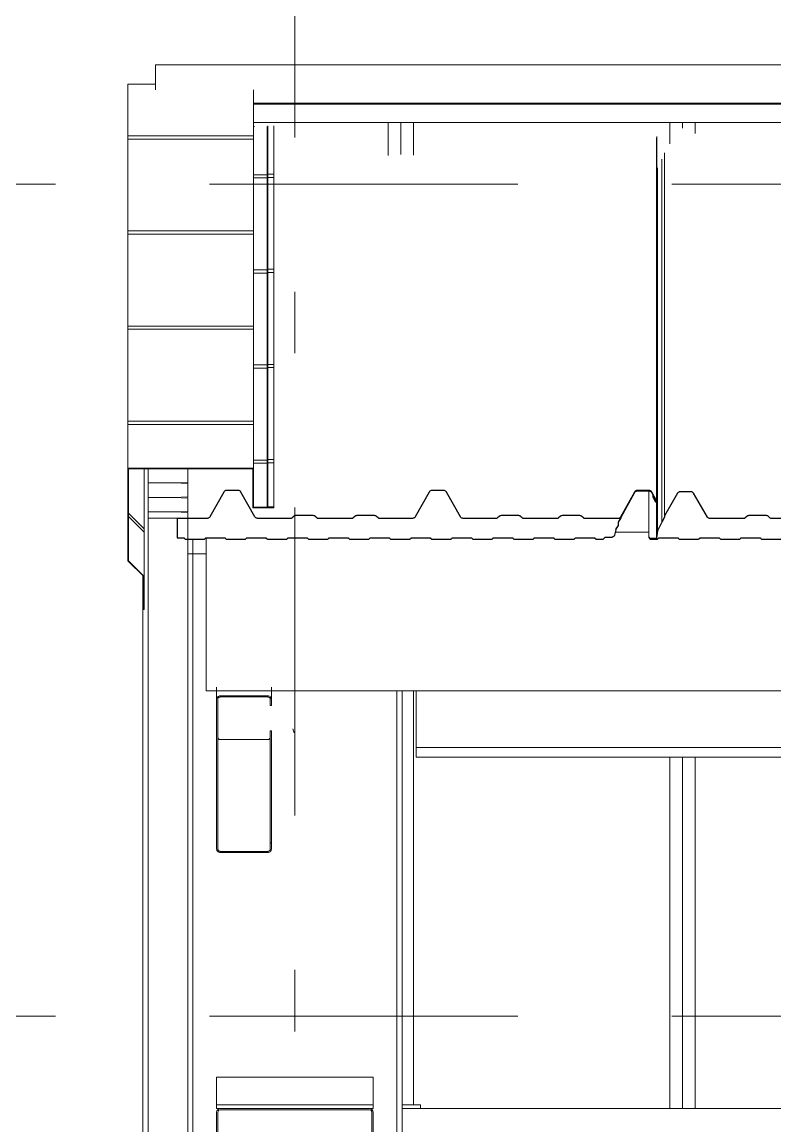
# Model space of a CAD drawing. Header units: metres. Extents: x -5.1 to 74.4, y -0.9 to 14.
# Drawn here: x 19.126 to 20.347, y 9.122 to 10.913 of the extents above; entities that cross this region are included whole.
import ezdxf

# ---------------------------------------------------------------- set-up
doc = ezdxf.new("R2010")
doc.units = ezdxf.units.M
doc.linetypes.add('Center', pattern=[2, 0.5, -0.25, 1, -0.25])
doc.linetypes.add('Dash dot', pattern=[1.05, 0.5, -0.25, 0.05, -0.25])
for name, color, linetype, lineweight in [('1', 7, 'Continuous', 18), ('2', 7, 'Continuous', 9), ('A LARGUEROS', 7, 'Continuous', 9), ('A LARGUEROS CORTES', 7, 'Continuous', 9), ('A-EJES', 7, 'Continuous', 18), ('A-NIVELES LINEA_', 7, 'Continuous', 18), ('GMI-COLUMNAS', 7, 'Continuous', 18)]:
    doc.layers.add(name, color=color, linetype=linetype, lineweight=lineweight)

# ---------------------------------------------------------------- blocks, each defined once
blk = doc.blocks.new('MontenC-Calibre14-GMI 1 - MONTEN _C_ 10_ CAL14 CON CLIPS A COLUMNA-1584957-CORTE TRANSVERSAL 2-2_')
at = {"layer": '2', "color": 8, "lineweight": 5, "true_color": 0x808080}
for p, q in [((-0.127, 9.1602), (-0.127, 9.201)), ((0.127, 9.201), (-0.127, 9.201)), ((0.127, 9.201), (0.127, 9.1602)), ((-0.127, 9.1564), (-0.127, 9.1602)), ((-0.127, 9.15), (-0.127, 9.1564)), ((0.127, 9.1564), (-0.127, 9.1564)), ((0.127, 9.1602), (0.127, 9.1564)), ((0.127, 9.1564), (0.127, 9.15)), ((-0.1211, 9.15), (-0.127, 9.15)), ((0.127, 9.15), (0.1211, 9.15))]:
    blk.add_line(p, q, dxfattribs=at)
at = {"layer": 'A LARGUEROS CORTES', "color": 8, "lineweight": 5, "true_color": 0x808080}
for p, q in [((-0.127, 9.1441), (-0.127, 9.067)), ((-0.1251, 9.067), (-0.1251, 9.1441)), ((0.1211, 9.15), (-0.1211, 9.15)), ((-0.1211, 9.1481), (0.1211, 9.1481)), ((0.1251, 9.1441), (0.1251, 9.067)), ((0.127, 9.067), (0.127, 9.1441)), ((-0.111, 9.063), (-0.1211, 9.063)), ((-0.111, 9.0611), (-0.111, 9.063)), ((0.1211, 9.063), (0.111, 9.063)), ((0.111, 9.063), (0.111, 9.0611)), ((-0.1211, 9.0611), (-0.111, 9.0611)), ((0.111, 9.0611), (0.1211, 9.0611))]:
    blk.add_line(p, q, dxfattribs=at)
for centre, radius, start, end in [((-0.1211, 9.1441), 0.0059, 90, 180), ((-0.1211, 9.1441), 0.004, 90, 180), ((0.1211, 9.1441), 0.0059, 360, 90), ((0.1211, 9.1441), 0.004, 360, 90), ((-0.1211, 9.067), 0.0059, 180, 270), ((-0.1211, 9.067), 0.004, 180, 270), ((0.1211, 9.067), 0.0059, 270, 360), ((0.1211, 9.067), 0.004, 270, 360)]:
    blk.add_arc(centre, radius, start, end, dxfattribs=at)
blk = doc.blocks.new('MontenC-Calibre14-GMI 1 - MONTEN _C_ 10_ CAL14-1578925-CORTE TRANSVERSAL 2-2_')
at = {"layer": 'A LARGUEROS', "color": 8, "lineweight": 5, "true_color": 0x808080}
blk.add_line((-0.0032, 9.7664), (-0.0012, 9.7597), dxfattribs=at)
blk = doc.blocks.new('MontenC-Calibre14-GMI 1 - MONTEN _C_ 10_ CAL14-1479441-CORTE TRANSVERSAL 2-2_')
at = {"layer": 'A LARGUEROS', "color": 8, "lineweight": 5, "true_color": 0x808080}
for p, q in [((0.5748, 10.0854), (0.5204, 10.0854)), ((-0.1442, 10.0753), (-0.1442, 10.076)), ((-0.1442, 10.0753), (-0.1442, 9.8334)), ((-0.1442, 9.8278), (-0.1442, 9.8334)), ((-0.1442, 9.8278), (10.2185, 9.8278))]:
    blk.add_line(p, q, dxfattribs=at)
blk = doc.blocks.new('MOLDURA REMATE TECHUMBRE MURO - MOLDURA REMATE MURO-1498063-CORTE TRANSVERSAL 2-2_')
at = {"layer": '1', "color": 9, "lineweight": 9, "true_color": 0xc0c0c0}
for p, q in [((-0.271, 10.2655), (-0.0673, 10.2655)), ((-0.271, 10.1889), (-0.271, 10.2655)), ((-0.0673, 10.1889), (-0.0673, 10.2655)), ((-0.0673, 10.2023), (-0.0449, 10.2023)), ((-0.0449, 10.2023), (-0.0441, 10.2031)), ((-0.0449, 10.1256), (-0.0449, 10.2023)), ((-0.0441, 10.2031), (-0.0341, 10.2031)), ((-0.0441, 10.1264), (-0.0441, 10.2031)), ((-0.0341, 10.1264), (-0.0341, 10.2031)), ((-0.271, 10.1889), (-0.271, 10.0387)), ((-0.0673, 10.1889), (-0.271, 10.1889)), ((-0.2702, 10.039), (-0.2702, 10.1881)), ((-0.2702, 10.1881), (-0.0681, 10.1881)), ((-0.0681, 10.1881), (-0.0681, 10.1248)), ((-0.0673, 10.1256), (-0.0673, 10.1889)), ((-0.0681, 10.1248), (-0.0341, 10.1248)), ((-0.0449, 10.1256), (-0.0673, 10.1256)), ((-0.0441, 10.1264), (-0.0449, 10.1256)), ((-0.0341, 10.1264), (-0.0441, 10.1264)), ((-0.0341, 10.1248), (-0.0341, 10.1264)), ((-0.2702, 10.116), (-0.2446, 10.0905)), ((-0.2446, 10.0134), (-0.2446, 10.0905)), ((-0.271, 10.0387), (-0.2454, 10.0131)), ((-0.2446, 10.0134), (-0.2702, 10.039)), ((-0.2462, 9.9699), (-0.2462, 10.0139)), ((-0.2454, 10.0131), (-0.2454, 9.9707)), ((-0.2446, 9.9599), (-0.2446, 10.0134)), ((-0.2454, 9.9707), (-0.2462, 9.9699)), ((-0.2462, 9.9699), (-0.2462, 9.9599)), ((-0.2462, 9.9599), (-0.2446, 9.9599))]:
    blk.add_line(p, q, dxfattribs=at)
blk = doc.blocks.new('MOLDURA REMATE TECHUMBRE MURO - MOLDURA REMATE MURO-V16-CORTE TRANSVERSAL 2-2_')
at = {"layer": '1', "color": 9, "lineweight": 9, "true_color": 0xc0c0c0}
for p, q in [((-0.271, 10.4197), (-0.0673, 10.4197)), ((-0.271, 10.2602), (-0.271, 10.4197)), ((-0.0673, 10.2602), (-0.0673, 10.4197)), ((-0.0673, 10.3566), (-0.0449, 10.3566)), ((-0.0449, 10.3566), (-0.0441, 10.3574)), ((-0.0449, 10.1971), (-0.0449, 10.3566)), ((-0.0441, 10.3574), (-0.0341, 10.3574)), ((-0.0441, 10.1979), (-0.0441, 10.3574)), ((-0.0341, 10.1979), (-0.0341, 10.3574)), ((-0.0673, 10.2602), (-0.271, 10.2602)), ((-0.0449, 10.1971), (-0.0673, 10.1971)), ((-0.0441, 10.1979), (-0.0449, 10.1971)), ((-0.0341, 10.1979), (-0.0441, 10.1979)), ((-0.2446, 10.0852), (-0.2446, 10.1882)), ((-0.2446, 10.0852), (-0.2702, 10.1108))]:
    blk.add_line(p, q, dxfattribs=at)
blk = doc.blocks.new('MOLDURA REMATE TECHUMBRE MURO - MOLDURA REMATE MURO-V17-CORTE TRANSVERSAL 2-2_')
at = {"layer": '1', "color": 9, "lineweight": 9, "true_color": 0xc0c0c0}
for p, q in [((-0.271, 10.574), (-0.0673, 10.574)), ((-0.271, 10.4145), (-0.271, 10.574)), ((-0.0673, 10.4145), (-0.0673, 10.574)), ((-0.0673, 10.5109), (-0.0449, 10.5109)), ((-0.0449, 10.5109), (-0.0441, 10.5117)), ((-0.0449, 10.3514), (-0.0449, 10.5109)), ((-0.0441, 10.5117), (-0.0341, 10.5117)), ((-0.0441, 10.3522), (-0.0441, 10.5117)), ((-0.0341, 10.3522), (-0.0341, 10.5117)), ((-0.0673, 10.4145), (-0.271, 10.4145)), ((-0.0449, 10.3514), (-0.0673, 10.3514)), ((-0.0441, 10.3522), (-0.0449, 10.3514)), ((-0.0341, 10.3522), (-0.0441, 10.3522))]:
    blk.add_line(p, q, dxfattribs=at)
blk = doc.blocks.new('MOLDURA REMATE TECHUMBRE MURO - MOLDURA REMATE MURO-1498064-CORTE TRANSVERSAL 2-2_')
at = {"layer": '1', "color": 9, "lineweight": 9, "true_color": 0xc0c0c0}
for p, q in [((-0.271, 10.812), (-0.2262, 10.812)), ((-0.271, 10.7231), (-0.271, 10.812)), ((-0.0673, 10.7231), (-0.0673, 10.8028)), ((-0.0449, 10.66), (-0.0449, 10.7434)), ((-0.0441, 10.6608), (-0.0441, 10.7442)), ((-0.0341, 10.6608), (-0.0341, 10.7442)), ((-0.0673, 10.7231), (-0.271, 10.7231)), ((-0.0449, 10.66), (-0.0673, 10.66)), ((-0.0441, 10.6608), (-0.0449, 10.66)), ((-0.0341, 10.6608), (-0.0441, 10.6608))]:
    blk.add_line(p, q, dxfattribs=at)
blk = doc.blocks.new('MOLDURA REMATE TECHUMBRE MURO - MOLDURA REMATE MURO-V20-CORTE TRANSVERSAL 2-2_')
at = {"layer": '1', "color": 9, "lineweight": 9, "true_color": 0xc0c0c0}
for p, q in [((-0.2262, 10.8028), (-0.2262, 10.8435)), ((-0.2262, 10.8435), (1.4738, 10.8435)), ((1.4738, 10.8435), (1.4738, 10.7811)), ((-0.067, 10.7811), (1.4738, 10.7811)), ((1.4738, 10.7811), (1.4738, 10.7795)), ((-0.067, 10.7795), (1.4738, 10.7795)), ((1.4738, 10.7795), (1.4738, 10.75))]:
    blk.add_line(p, q, dxfattribs=at)
blk = doc.blocks.new('MontenC-Calibre14-GMI 1 - MONTEN _C_ 10_ CAL14-1579056-CORTE TRANSVERSAL 2-2_')
at = {"layer": 'A LARGUEROS', "color": 8, "lineweight": 5, "true_color": 0x808080}
for p, q in [((-0.127, 9.834), (-0.127, 9.8139)), ((-0.0381, 9.8139), (-0.0381, 9.834)), ((-0.0381, 9.7629), (-0.04, 9.7629)), ((-0.04, 9.7629), (-0.04, 9.5815)), ((-0.0381, 9.7629), (-0.0381, 9.5815)), ((-0.044, 9.7488), (-0.1211, 9.7488))]:
    blk.add_line(p, q, dxfattribs=at)
for centre, start_param, end_param in [((-0.1211, 9.7528), 0, 1.570796), ((-0.044, 9.7528), 1.570796, 3.141593)]:
    blk.add_ellipse(centre, major_axis=(-0.004, 0), ratio=0.998752, start_param=start_param, end_param=end_param, dxfattribs=at)
at = {"layer": 'A LARGUEROS CORTES', "color": 8, "lineweight": 5, "true_color": 0x808080}
for p, q in [((-0.127, 9.8139), (-0.127, 9.5714)), ((-0.1251, 9.5714), (-0.1251, 9.8139)), ((-0.044, 9.8198), (-0.1211, 9.8198)), ((-0.1211, 9.8179), (-0.044, 9.8179)), ((-0.04, 9.8139), (-0.04, 9.8038)), ((-0.0381, 9.8038), (-0.0381, 9.8139)), ((-0.04, 9.8038), (-0.0381, 9.8038)), ((-0.0381, 9.5815), (-0.04, 9.5815)), ((-0.04, 9.5815), (-0.04, 9.5714)), ((-0.0381, 9.5714), (-0.0381, 9.5815)), ((-0.044, 9.5674), (-0.1211, 9.5674)), ((-0.1211, 9.5655), (-0.044, 9.5655))]:
    blk.add_line(p, q, dxfattribs=at)
at = {"layer": 'A LARGUEROS CORTES', "color": 8, "lineweight": 5, "true_color": 0x808080, "flags": 128}
for points in [[(-0.1211, 9.8198), (-0.1225, 9.8197), (-0.1237, 9.8193), (-0.1248, 9.8186), (-0.1258, 9.8176), (-0.1265, 9.8165), (-0.1269, 9.8153), (-0.127, 9.8139)], [(-0.1251, 9.8139), (-0.125, 9.8148), (-0.1247, 9.8157), (-0.1243, 9.8164), (-0.1236, 9.8171), (-0.1229, 9.8175), (-0.122, 9.8178), (-0.1211, 9.8179)], [(-0.0381, 9.8139), (-0.0383, 9.8153), (-0.0387, 9.8165), (-0.0394, 9.8176), (-0.0404, 9.8186), (-0.0415, 9.8193), (-0.0427, 9.8197), (-0.044, 9.8198)], [(-0.044, 9.8179), (-0.0432, 9.8178), (-0.0423, 9.8175), (-0.0415, 9.8171), (-0.0409, 9.8164), (-0.0404, 9.8157), (-0.0401, 9.8148), (-0.04, 9.8139)], [(-0.127, 9.5714), (-0.1269, 9.5701), (-0.1265, 9.5689), (-0.1258, 9.5678), (-0.1248, 9.5668), (-0.1237, 9.5661), (-0.1225, 9.5657), (-0.1211, 9.5655)], [(-0.1211, 9.5674), (-0.122, 9.5675), (-0.1229, 9.5678), (-0.1236, 9.5683), (-0.1243, 9.5689), (-0.1247, 9.5697), (-0.125, 9.5705), (-0.1251, 9.5714)], [(-0.04, 9.5714), (-0.0401, 9.5705), (-0.0404, 9.5697), (-0.0409, 9.5689), (-0.0415, 9.5683), (-0.0423, 9.5678), (-0.0432, 9.5675), (-0.044, 9.5674)], [(-0.044, 9.5655), (-0.0427, 9.5657), (-0.0415, 9.5661), (-0.0404, 9.5668), (-0.0394, 9.5678), (-0.0387, 9.5689), (-0.0383, 9.5701), (-0.0381, 9.5714)]]:
    blk.add_lwpolyline(points, dxfattribs=at)
blk = doc.blocks.new('PanelGlamet1_5Pulg - PanelGlamet1_5Pulg-1544952-CORTE TRANSVERSAL 2-2_')
at = {"layer": '1', "color": 9, "lineweight": 5, "true_color": 0xc0c0c0}
for p, q in [((1.6556, 10.1356), (1.6556, 10.7271)), ((1.6555, 10.1362), (1.6555, 10.7251)), ((0.6, 10.1116), (0.6, 10.7006)), ((0.5884, 10.0874), (0.5884, 10.6764)), ((0.5954, 10.6905), (0.5954, 10.1016)), ((0.5741, 10.1522), (0.5741, 10.0768)), ((0.587, 10.0758), (0.587, 10.1362)), ((1.6496, 10.1432), (1.6496, 10.1457)), ((1.6503, 10.1435), (1.6503, 10.1444)), ((1.5978, 10.1086), (1.5978, 10.1096)), ((1.5899, 10.089), (1.5899, 10.0924))]:
    blk.add_line(p, q, dxfattribs=at)
at = {"layer": '1', "lineweight": 25}
for p, q in [((0.6208, 10.1484), (0.6122, 10.1333)), ((0.6428, 10.1507), (0.6248, 10.1507)), ((0.6693, 10.1096), (0.6467, 10.1484)), ((0.9531, 10.1504), (0.9304, 10.1102)), ((0.9671, 10.1527), (0.9571, 10.1527)), ((0.9771, 10.1527), (0.9671, 10.1527)), ((1.0037, 10.1102), (0.9811, 10.1504)), ((1.2864, 10.1504), (1.2637, 10.1102)), ((1.3004, 10.1527), (1.2904, 10.1527)), ((1.3104, 10.1527), (1.3004, 10.1527)), ((1.337, 10.1102), (1.3144, 10.1504)), ((1.6196, 10.1503), (1.5972, 10.1097)), ((1.5977, 10.1094), (1.6202, 10.15)), ((1.6337, 10.1527), (1.6237, 10.1527)), ((1.6237, 10.1521), (1.6337, 10.1521)), ((1.6437, 10.1527), (1.6337, 10.1527)), ((1.6337, 10.1521), (1.6437, 10.1521)), ((1.6472, 10.15), (1.6549, 10.136)), ((1.6555, 10.1362), (1.6477, 10.1503)), ((1.6503, 10.1435), (1.6496, 10.1432)), ((1.6496, 10.1432), (1.6531, 10.1351)), ((1.6539, 10.1354), (1.6503, 10.1435)), ((0.6122, 10.1333), (0.6, 10.1116)), ((0.5954, 10.1016), (0.5884, 10.0874)), ((0.6, 10.1096), (0.5954, 10.1016)), ((0.6, 10.1116), (0.6, 10.1096)), ((0.7286, 10.1076), (0.6728, 10.1076)), ((0.7333, 10.1109), (0.7307, 10.1085)), ((0.7651, 10.1121), (0.7364, 10.1121)), ((0.7709, 10.1085), (0.7683, 10.1109)), ((0.8279, 10.1076), (0.7729, 10.1076)), ((0.8326, 10.1109), (0.83, 10.1085)), ((0.8644, 10.1121), (0.8357, 10.1121)), ((0.8702, 10.1085), (0.8676, 10.1109)), ((0.9261, 10.1076), (0.8722, 10.1076)), ((1.0619, 10.1076), (1.0081, 10.1076)), ((1.0666, 10.1109), (1.064, 10.1085)), ((1.0984, 10.1121), (1.0697, 10.1121)), ((1.1042, 10.1085), (1.1016, 10.1109)), ((1.1612, 10.1076), (1.1062, 10.1076)), ((1.1659, 10.1109), (1.1633, 10.1085)), ((1.1977, 10.1121), (1.169, 10.1121)), ((1.2035, 10.1085), (1.2009, 10.1109)), ((1.2594, 10.1076), (1.2055, 10.1076)), ((1.3952, 10.1076), (1.3414, 10.1076)), ((1.3999, 10.1109), (1.3973, 10.1085)), ((1.4317, 10.1121), (1.403, 10.1121)), ((1.4375, 10.1085), (1.4349, 10.1109)), ((1.4945, 10.1076), (1.4395, 10.1076)), ((1.4992, 10.1109), (1.4966, 10.1085)), ((1.531, 10.1121), (1.5023, 10.1121)), ((1.5368, 10.1085), (1.5342, 10.1109)), ((1.5937, 10.1076), (1.5388, 10.1076)), ((1.5938, 10.1016), (1.5978, 10.1086)), ((1.5938, 10.0959), (1.5938, 10.1016)), ((1.5978, 10.1086), (1.5977, 10.1094)), ((0.5884, 10.0874), (0.587, 10.0758)), ((1.5876, 10.0802), (1.5899, 10.0889)), ((1.5895, 10.0895), (1.5938, 10.0959)), ((0.5742, 10.0764), (0.5762, 10.0745)), ((0.5767, 10.0752), (0.5748, 10.0771)), ((0.5773, 10.074), (0.588, 10.074)), ((0.5859, 10.0749), (0.5775, 10.0749)), ((0.589, 10.0745), (0.5902, 10.0756)), ((0.591, 10.076), (0.6213, 10.076)), ((0.6221, 10.0756), (0.6233, 10.0745)), ((0.6244, 10.074), (0.6546, 10.074)), ((0.6557, 10.0745), (0.6569, 10.0756)), ((0.6577, 10.076), (0.688, 10.076)), ((0.6888, 10.0756), (0.69, 10.0745)), ((0.691, 10.074), (0.7213, 10.074)), ((0.7224, 10.0745), (0.7236, 10.0756)), ((0.7244, 10.076), (0.7546, 10.076)), ((0.7554, 10.0756), (0.7566, 10.0745)), ((0.7577, 10.074), (0.7879, 10.074)), ((0.789, 10.0745), (0.7902, 10.0756)), ((0.791, 10.076), (0.8213, 10.076)), ((0.8221, 10.0756), (0.8233, 10.0745)), ((0.8244, 10.074), (0.8546, 10.074)), ((0.8557, 10.0745), (0.8569, 10.0756)), ((0.8577, 10.076), (0.8879, 10.076)), ((0.8888, 10.0756), (0.89, 10.0745)), ((0.891, 10.074), (0.9213, 10.074)), ((0.9224, 10.0745), (0.9236, 10.0756)), ((0.9244, 10.076), (0.9546, 10.076)), ((0.9554, 10.0756), (0.9566, 10.0745)), ((0.9577, 10.074), (0.9879, 10.074)), ((0.989, 10.0745), (0.9902, 10.0756)), ((0.991, 10.076), (1.0213, 10.076)), ((1.0221, 10.0756), (1.0233, 10.0745)), ((1.0244, 10.074), (1.0546, 10.074)), ((1.0557, 10.0745), (1.0569, 10.0756)), ((1.0577, 10.076), (1.0879, 10.076)), ((1.0888, 10.0756), (1.09, 10.0745)), ((1.091, 10.074), (1.1213, 10.074)), ((1.1224, 10.0745), (1.1236, 10.0756)), ((1.1244, 10.076), (1.1546, 10.076)), ((1.1554, 10.0756), (1.1566, 10.0745)), ((1.1577, 10.074), (1.1879, 10.074)), ((1.189, 10.0745), (1.1902, 10.0756)), ((1.191, 10.076), (1.2213, 10.076)), ((1.2221, 10.0756), (1.2233, 10.0745)), ((1.2244, 10.074), (1.2546, 10.074)), ((1.2557, 10.0745), (1.2569, 10.0756)), ((1.2577, 10.076), (1.2879, 10.076)), ((1.2888, 10.0756), (1.29, 10.0745)), ((1.291, 10.074), (1.3213, 10.074)), ((1.3224, 10.0745), (1.3236, 10.0756)), ((1.3244, 10.076), (1.3546, 10.076)), ((1.3554, 10.0756), (1.3566, 10.0745)), ((1.3577, 10.074), (1.3879, 10.074)), ((1.389, 10.0745), (1.3902, 10.0756)), ((1.391, 10.076), (1.4213, 10.076)), ((1.4221, 10.0756), (1.4233, 10.0745)), ((1.4244, 10.074), (1.4546, 10.074)), ((1.4557, 10.0745), (1.4569, 10.0756)), ((1.4577, 10.076), (1.4879, 10.076)), ((1.4888, 10.0756), (1.49, 10.0745)), ((1.491, 10.074), (1.5213, 10.074)), ((1.5224, 10.0745), (1.5236, 10.0756)), ((1.5244, 10.076), (1.5546, 10.076)), ((1.5554, 10.0756), (1.5566, 10.0745)), ((1.5577, 10.074), (1.5684, 10.074)), ((1.5695, 10.0745), (1.572, 10.0769)), ((1.5728, 10.0773), (1.5833, 10.0773)), ((1.5841, 10.0775), (1.5869, 10.0793))]:
    blk.add_line(p, q, dxfattribs=at)
at = {"layer": '1', "lineweight": 25, "flags": 128}
for points in [[(0.6248, 10.1507), (0.6238, 10.1506), (0.6229, 10.1503), (0.6221, 10.1498), (0.6213, 10.1492), (0.6208, 10.1484)], [(0.6467, 10.1484), (0.646, 10.1494), (0.6451, 10.1501), (0.644, 10.1505), (0.6428, 10.1507)], [(0.9571, 10.1527), (0.9561, 10.1526), (0.9552, 10.1523), (0.9543, 10.1518), (0.9536, 10.1511), (0.9531, 10.1504)], [(0.9811, 10.1504), (0.9805, 10.1511), (0.9798, 10.1518), (0.979, 10.1523), (0.978, 10.1526), (0.9771, 10.1527)], [(1.2904, 10.1527), (1.2894, 10.1526), (1.2885, 10.1523), (1.2876, 10.1518), (1.2869, 10.1511), (1.2864, 10.1504)], [(1.3144, 10.1504), (1.3138, 10.1511), (1.3131, 10.1518), (1.3123, 10.1523), (1.3113, 10.1526), (1.3104, 10.1527)], [(1.6237, 10.1527), (1.6227, 10.1526), (1.6218, 10.1523), (1.6209, 10.1518), (1.6202, 10.1511), (1.6196, 10.1503)], [(1.6202, 10.15), (1.6207, 10.1507), (1.6213, 10.1513), (1.622, 10.1517), (1.6228, 10.152), (1.6237, 10.1521)], [(1.6477, 10.1503), (1.6471, 10.1511), (1.6464, 10.1518), (1.6456, 10.1523), (1.6446, 10.1526), (1.6437, 10.1527)], [(1.6437, 10.1521), (1.6445, 10.152), (1.6453, 10.1517), (1.6461, 10.1513), (1.6467, 10.1507), (1.6472, 10.15)], [(1.6531, 10.1351), (1.6533, 10.1348), (1.6535, 10.1346), (1.6538, 10.1345), (1.6541, 10.1344), (1.6544, 10.1343), (1.6547, 10.1344), (1.655, 10.1345), (1.6553, 10.1347), (1.6554, 10.135), (1.6556, 10.1353), (1.6556, 10.1356), (1.6556, 10.1359), (1.6555, 10.1362)], [(1.6549, 10.136), (1.655, 10.1358), (1.655, 10.1357)], [(1.655, 10.1355), (1.655, 10.1354), (1.6549, 10.1353), (1.6548, 10.1352), (1.6546, 10.1351), (1.6545, 10.1351), (1.6543, 10.1351), (1.6542, 10.1351), (1.6541, 10.1352), (1.654, 10.1353), (1.6539, 10.1354)], [(0.6728, 10.1076), (0.6717, 10.1078), (0.6708, 10.1082), (0.67, 10.1088), (0.6693, 10.1096)], [(0.7307, 10.1085), (0.7301, 10.108), (0.7294, 10.1077), (0.7286, 10.1076)], [(0.7364, 10.1121), (0.7353, 10.112), (0.7342, 10.1116), (0.7333, 10.1109)], [(0.7683, 10.1109), (0.7673, 10.1116), (0.7663, 10.112), (0.7651, 10.1121)], [(0.7729, 10.1076), (0.7722, 10.1077), (0.7715, 10.108), (0.7709, 10.1085)], [(0.83, 10.1085), (0.8294, 10.108), (0.8287, 10.1077), (0.8279, 10.1076)], [(0.8357, 10.1121), (0.8346, 10.112), (0.8335, 10.1116), (0.8326, 10.1109)], [(0.8676, 10.1109), (0.8666, 10.1116), (0.8656, 10.112), (0.8644, 10.1121)], [(0.8722, 10.1076), (0.8715, 10.1077), (0.8708, 10.108), (0.8702, 10.1085)], [(0.9304, 10.1102), (0.9298, 10.1093), (0.929, 10.1086), (0.9281, 10.1081), (0.9271, 10.1078), (0.9261, 10.1076)], [(1.0081, 10.1076), (1.007, 10.1078), (1.006, 10.1081), (1.0051, 10.1086), (1.0043, 10.1093), (1.0037, 10.1102)], [(1.064, 10.1085), (1.0634, 10.108), (1.0627, 10.1077), (1.0619, 10.1076)], [(1.0697, 10.1121), (1.0686, 10.112), (1.0675, 10.1116), (1.0666, 10.1109)], [(1.1016, 10.1109), (1.1006, 10.1116), (1.0996, 10.112), (1.0984, 10.1121)], [(1.1062, 10.1076), (1.1055, 10.1077), (1.1048, 10.108), (1.1042, 10.1085)], [(1.1633, 10.1085), (1.1627, 10.108), (1.162, 10.1077), (1.1612, 10.1076)], [(1.169, 10.1121), (1.1679, 10.112), (1.1668, 10.1116), (1.1659, 10.1109)], [(1.2009, 10.1109), (1.1999, 10.1116), (1.1989, 10.112), (1.1977, 10.1121)], [(1.2055, 10.1076), (1.2048, 10.1077), (1.2041, 10.108), (1.2035, 10.1085)], [(1.2637, 10.1102), (1.2631, 10.1093), (1.2623, 10.1086), (1.2614, 10.1081), (1.2604, 10.1078), (1.2594, 10.1076)], [(1.3414, 10.1076), (1.3403, 10.1078), (1.3393, 10.1081), (1.3384, 10.1086), (1.3376, 10.1093), (1.337, 10.1102)], [(1.3973, 10.1085), (1.3967, 10.108), (1.396, 10.1077), (1.3952, 10.1076)], [(1.403, 10.1121), (1.4019, 10.112), (1.4008, 10.1116), (1.3999, 10.1109)], [(1.4349, 10.1109), (1.4339, 10.1116), (1.4329, 10.112), (1.4317, 10.1121)], [(1.4395, 10.1076), (1.4388, 10.1077), (1.4381, 10.108), (1.4375, 10.1085)], [(1.4966, 10.1085), (1.496, 10.108), (1.4953, 10.1077), (1.4945, 10.1076)], [(1.5023, 10.1121), (1.5012, 10.112), (1.5001, 10.1116), (1.4992, 10.1109)], [(1.5342, 10.1109), (1.5332, 10.1116), (1.5322, 10.112), (1.531, 10.1121)], [(1.5388, 10.1076), (1.5381, 10.1077), (1.5374, 10.108), (1.5368, 10.1085)], [(1.5972, 10.1097), (1.5967, 10.109), (1.5961, 10.1084), (1.5953, 10.108), (1.5945, 10.1077), (1.5937, 10.1076)], [(1.5899, 10.0889), (1.5899, 10.089), (1.5899, 10.0891), (1.5899, 10.0892), (1.5898, 10.0893), (1.5898, 10.0894), (1.5897, 10.0894), (1.5896, 10.0895), (1.5895, 10.0895)], [(0.5748, 10.0771), (0.5747, 10.0771), (0.5746, 10.0772), (0.5745, 10.0772), (0.5744, 10.0772), (0.5743, 10.0772), (0.5742, 10.0771), (0.5742, 10.077), (0.5741, 10.0769), (0.5741, 10.0768), (0.5741, 10.0767), (0.5741, 10.0766), (0.5741, 10.0765), (0.5742, 10.0764)], [(0.5762, 10.0745), (0.5764, 10.0743), (0.5767, 10.0741), (0.577, 10.074), (0.5773, 10.074)], [(0.5775, 10.0749), (0.5772, 10.0749), (0.577, 10.075), (0.5768, 10.0751), (0.5767, 10.0752)], [(0.587, 10.0758), (0.5869, 10.0755), (0.5868, 10.0753), (0.5866, 10.0751), (0.5864, 10.075), (0.5861, 10.0749), (0.5859, 10.0749)], [(0.588, 10.074), (0.5883, 10.074), (0.5885, 10.0741), (0.5888, 10.0743), (0.589, 10.0745)], [(0.5902, 10.0756), (0.5904, 10.0758), (0.5906, 10.0759), (0.5908, 10.076), (0.591, 10.076)], [(0.6213, 10.076), (0.6215, 10.076), (0.6217, 10.0759), (0.6219, 10.0758), (0.6221, 10.0756)], [(0.6233, 10.0745), (0.6235, 10.0743), (0.6238, 10.0741), (0.6241, 10.074), (0.6244, 10.074)], [(0.6546, 10.074), (0.6549, 10.074), (0.6552, 10.0741), (0.6555, 10.0743), (0.6557, 10.0745)], [(0.6569, 10.0756), (0.6571, 10.0758), (0.6573, 10.0759), (0.6575, 10.076), (0.6577, 10.076)], [(0.688, 10.076), (0.6882, 10.076), (0.6884, 10.0759), (0.6886, 10.0758), (0.6888, 10.0756)], [(0.69, 10.0745), (0.6902, 10.0743), (0.6905, 10.0741), (0.6907, 10.074), (0.691, 10.074)], [(0.7213, 10.074), (0.7216, 10.074), (0.7219, 10.0741), (0.7221, 10.0743), (0.7224, 10.0745)], [(0.7236, 10.0756), (0.7237, 10.0758), (0.7239, 10.0759), (0.7242, 10.076), (0.7244, 10.076)], [(0.7546, 10.076), (0.7548, 10.076), (0.7551, 10.0759), (0.7553, 10.0758), (0.7554, 10.0756)], [(0.7566, 10.0745), (0.7569, 10.0743), (0.7571, 10.0741), (0.7574, 10.074), (0.7577, 10.074)], [(0.7879, 10.074), (0.7883, 10.074), (0.7885, 10.0741), (0.7888, 10.0743), (0.789, 10.0745)], [(0.7902, 10.0756), (0.7904, 10.0758), (0.7906, 10.0759), (0.7908, 10.076), (0.791, 10.076)], [(0.8213, 10.076), (0.8215, 10.076), (0.8217, 10.0759), (0.8219, 10.0758), (0.8221, 10.0756)], [(0.8233, 10.0745), (0.8235, 10.0743), (0.8238, 10.0741), (0.8241, 10.074), (0.8244, 10.074)], [(0.8546, 10.074), (0.8549, 10.074), (0.8552, 10.0741), (0.8555, 10.0743), (0.8557, 10.0745)], [(0.8569, 10.0756), (0.8571, 10.0758), (0.8573, 10.0759), (0.8575, 10.076), (0.8577, 10.076)], [(0.8879, 10.076), (0.8882, 10.076), (0.8884, 10.0759), (0.8886, 10.0758), (0.8888, 10.0756)], [(0.89, 10.0745), (0.8902, 10.0743), (0.8905, 10.0741), (0.8907, 10.074), (0.891, 10.074)], [(0.9213, 10.074), (0.9216, 10.074), (0.9219, 10.0741), (0.9221, 10.0743), (0.9224, 10.0745)], [(0.9236, 10.0756), (0.9237, 10.0758), (0.9239, 10.0759), (0.9242, 10.076), (0.9244, 10.076)], [(0.9546, 10.076), (0.9548, 10.076), (0.9551, 10.0759), (0.9553, 10.0758), (0.9554, 10.0756)], [(0.9566, 10.0745), (0.9569, 10.0743), (0.9571, 10.0741), (0.9574, 10.074), (0.9577, 10.074)], [(0.9879, 10.074), (0.9883, 10.074), (0.9885, 10.0741), (0.9888, 10.0743), (0.989, 10.0745)], [(0.9902, 10.0756), (0.9904, 10.0758), (0.9906, 10.0759), (0.9908, 10.076), (0.991, 10.076)], [(1.0213, 10.076), (1.0215, 10.076), (1.0217, 10.0759), (1.0219, 10.0758), (1.0221, 10.0756)], [(1.0233, 10.0745), (1.0235, 10.0743), (1.0238, 10.0741), (1.0241, 10.074), (1.0244, 10.074)], [(1.0546, 10.074), (1.0549, 10.074), (1.0552, 10.0741), (1.0555, 10.0743), (1.0557, 10.0745)], [(1.0569, 10.0756), (1.0571, 10.0758), (1.0573, 10.0759), (1.0575, 10.076), (1.0577, 10.076)], [(1.0879, 10.076), (1.0882, 10.076), (1.0884, 10.0759), (1.0886, 10.0758), (1.0888, 10.0756)], [(1.09, 10.0745), (1.0902, 10.0743), (1.0905, 10.0741), (1.0907, 10.074), (1.091, 10.074)], [(1.1213, 10.074), (1.1216, 10.074), (1.1219, 10.0741), (1.1221, 10.0743), (1.1224, 10.0745)], [(1.1236, 10.0756), (1.1237, 10.0758), (1.1239, 10.0759), (1.1242, 10.076), (1.1244, 10.076)], [(1.1546, 10.076), (1.1548, 10.076), (1.1551, 10.0759), (1.1553, 10.0758), (1.1554, 10.0756)], [(1.1566, 10.0745), (1.1569, 10.0743), (1.1571, 10.0741), (1.1574, 10.074), (1.1577, 10.074)], [(1.1879, 10.074), (1.1883, 10.074), (1.1885, 10.0741), (1.1888, 10.0743), (1.189, 10.0745)], [(1.1902, 10.0756), (1.1904, 10.0758), (1.1906, 10.0759), (1.1908, 10.076), (1.191, 10.076)], [(1.2213, 10.076), (1.2215, 10.076), (1.2217, 10.0759), (1.2219, 10.0758), (1.2221, 10.0756)], [(1.2233, 10.0745), (1.2235, 10.0743), (1.2238, 10.0741), (1.2241, 10.074), (1.2244, 10.074)], [(1.2546, 10.074), (1.2549, 10.074), (1.2552, 10.0741), (1.2555, 10.0743), (1.2557, 10.0745)], [(1.2569, 10.0756), (1.2571, 10.0758), (1.2573, 10.0759), (1.2575, 10.076), (1.2577, 10.076)], [(1.2879, 10.076), (1.2882, 10.076), (1.2884, 10.0759), (1.2886, 10.0758), (1.2888, 10.0756)], [(1.29, 10.0745), (1.2902, 10.0743), (1.2905, 10.0741), (1.2907, 10.074), (1.291, 10.074)], [(1.3213, 10.074), (1.3216, 10.074), (1.3219, 10.0741), (1.3221, 10.0743), (1.3224, 10.0745)], [(1.3236, 10.0756), (1.3237, 10.0758), (1.3239, 10.0759), (1.3242, 10.076), (1.3244, 10.076)], [(1.3546, 10.076), (1.3548, 10.076), (1.3551, 10.0759), (1.3553, 10.0758), (1.3554, 10.0756)], [(1.3566, 10.0745), (1.3569, 10.0743), (1.3571, 10.0741), (1.3574, 10.074), (1.3577, 10.074)], [(1.3879, 10.074), (1.3883, 10.074), (1.3885, 10.0741), (1.3888, 10.0743), (1.389, 10.0745)], [(1.3902, 10.0756), (1.3904, 10.0758), (1.3906, 10.0759), (1.3908, 10.076), (1.391, 10.076)], [(1.4213, 10.076), (1.4215, 10.076), (1.4217, 10.0759), (1.4219, 10.0758), (1.4221, 10.0756)], [(1.4233, 10.0745), (1.4235, 10.0743), (1.4238, 10.0741), (1.4241, 10.074), (1.4244, 10.074)], [(1.4546, 10.074), (1.4549, 10.074), (1.4552, 10.0741), (1.4555, 10.0743), (1.4557, 10.0745)], [(1.4569, 10.0756), (1.4571, 10.0758), (1.4573, 10.0759), (1.4575, 10.076), (1.4577, 10.076)], [(1.4879, 10.076), (1.4882, 10.076), (1.4884, 10.0759), (1.4886, 10.0758), (1.4888, 10.0756)], [(1.49, 10.0745), (1.4902, 10.0743), (1.4905, 10.0741), (1.4907, 10.074), (1.491, 10.074)], [(1.5213, 10.074), (1.5216, 10.074), (1.5219, 10.0741), (1.5221, 10.0743), (1.5224, 10.0745)], [(1.5236, 10.0756), (1.5237, 10.0758), (1.5239, 10.0759), (1.5242, 10.076), (1.5244, 10.076)], [(1.5546, 10.076), (1.5548, 10.076), (1.5551, 10.0759), (1.5553, 10.0758), (1.5554, 10.0756)], [(1.5566, 10.0745), (1.5569, 10.0743), (1.5571, 10.0741), (1.5574, 10.074), (1.5577, 10.074)], [(1.5684, 10.074), (1.5687, 10.074), (1.569, 10.0741), (1.5693, 10.0743), (1.5695, 10.0745)], [(1.572, 10.0769), (1.5721, 10.0771), (1.5723, 10.0772), (1.5726, 10.0772), (1.5728, 10.0773)], [(1.5833, 10.0773), (1.5835, 10.0773), (1.5838, 10.0774), (1.5841, 10.0775)], [(1.5869, 10.0793), (1.5872, 10.0795), (1.5874, 10.0799), (1.5876, 10.0802)]]:
    blk.add_lwpolyline(points, dxfattribs=at)
blk = doc.blocks.new('MontenDobleC-Espalda-Calibre14-GMI - MONTEN DBL _C_ 12_ CAL14-1582819-CORTE TRANSVERSAL 2-2_')
at = {"layer": 'A LARGUEROS', "color": 8, "lineweight": 5, "true_color": 0x808080}
for p, q in [((0.1966, 9.8278), (0.1966, 9.736)), ((0.1966, 9.736), (0.1966, 9.7259)), ((9.9014, 9.736), (0.1966, 9.736)), ((0.1966, 9.72), (0.1966, 9.7259)), ((0.1966, 9.72), (9.9014, 9.72))]:
    blk.add_line(p, q, dxfattribs=at)
blk = doc.blocks.new('IR - W14X22-1578503-CORTE TRANSVERSAL 2-2_')
at = {"layer": 'GMI-COLUMNAS'}
blk.add_line((-0.1655, 10.074), (-0.1655, 10.05), dxfattribs=at)
blk = doc.blocks.new('IR - W14X22-V33-CORTE TRANSVERSAL 2-2_')
at = {"layer": 'GMI-COLUMNAS'}
for p, q in [((-0.1655, 10.05), (-0.174, 10.05)), ((-0.1655, 10.05), (-0.1655, 8.001)), ((-0.1443, 10.05), (-0.1655, 10.05)), ((0.1654, 9.8278), (0.1654, 0)), ((0.1739, 9.8278), (0.1739, 0))]:
    blk.add_line(p, q, dxfattribs=at)
blk = doc.blocks.new('MontenC-Calibre14-GMI 1 - MONTEN _C_ 10_ CAL14 CON CLIPS A COLUMNA-1582797-CORTE TRANSVERSAL 2-2_')
at = {"layer": '2', "color": 8, "lineweight": 5, "true_color": 0x808080}
for p, q in [((0.2037, 9.1564), (0.1739, 9.1564)), ((0.2037, 9.15), (0.2037, 9.1564)), ((0.1739, 9.15), (0.2037, 9.15))]:
    blk.add_line(p, q, dxfattribs=at)
at = {"layer": 'A LARGUEROS', "color": 8, "lineweight": 5, "true_color": 0x808080}
blk.add_line((9.8929, 9.15), (0.1739, 9.15), dxfattribs=at)
blk = doc.blocks.new('ESQUINERO_EXTERIOR_90__CAL24_MUROS_GMI_P026CHP001 - ESQUINERO EXTERIOR 90_-1564249-CORTE TRANSVERSAL 2-2_')
at = {"layer": '1', "lineweight": 5}
for p, q in [((-0.0657, 10.7434), (-0.0657, 10.744)), ((-0.247, 10.0148), (-0.247, 8.994)), ((-0.238, 8.994), (-0.247, 8.994))]:
    blk.add_line(p, q, dxfattribs=at)

msp = doc.modelspace()

# ---------------------------------------------------------------- linework, layer by layer
at = {"layer": '1', "color": 254, "lineweight": 5, "true_color": 0xe5e5e5}
for p, q in [((19.5014, 10.75), (19.7196, 10.75)), ((19.7196, 10.75), (19.7403, 10.75)), ((19.7196, 10.75), (19.7196, 10.6966)), ((19.7403, 10.75), (19.761, 10.75)), ((19.7403, 10.6977), (19.7403, 10.75)), ((19.7403, 10.75), (19.7403, 10.6977)), ((19.761, 10.75), (20.1768, 10.75)), ((19.761, 10.75), (19.761, 10.697)), ((20.1768, 10.75), (20.1975, 10.75)), ((20.1768, 10.75), (20.1768, 10.7154)), ((20.1975, 10.75), (20.2182, 10.75)), ((20.1975, 10.7408), (20.1975, 10.75)), ((20.1975, 10.75), (20.1975, 10.7408)), ((20.2182, 10.75), (20.634, 10.75)), ((20.2182, 10.75), (20.2182, 10.7321)), ((19.3304, 10.1651), (19.3304, 10.1883)), ((19.3807, 10.1881), (19.3944, 10.1875)), ((19.3944, 10.1875), (19.3944, 10.1881)), ((19.3944, 10.1875), (19.3944, 10.1662)), ((19.3304, 10.1651), (19.3722, 10.1651)), ((19.3304, 10.1417), (19.3304, 10.1651)), ((19.3722, 10.1651), (19.3304, 10.1651)), ((19.3944, 10.1662), (19.3722, 10.1651)), ((19.3722, 10.1651), (19.3944, 10.164)), ((19.3944, 10.1641), (19.3944, 10.1662)), ((19.3944, 10.164), (19.3944, 10.1427)), ((19.3304, 10.1417), (19.3722, 10.1417)), ((19.3304, 10.1182), (19.3304, 10.1417)), ((19.3722, 10.1417), (19.3304, 10.1417)), ((19.3944, 10.1427), (19.3722, 10.1417)), ((19.3722, 10.1417), (19.3944, 10.1406)), ((19.3944, 10.1413), (19.3944, 10.1427)), ((19.3944, 10.1406), (19.3944, 10.1193)), ((19.3304, 10.1082), (19.3304, 10.1182)), ((19.3304, 10.1182), (19.3722, 10.1182)), ((19.3722, 10.1182), (19.3304, 10.1182)), ((19.3944, 10.1193), (19.3722, 10.1182)), ((19.3722, 10.1182), (19.3944, 10.1171)), ((19.3944, 10.1184), (19.3944, 10.1193)), ((19.3944, 10.1171), (19.3944, 10.1082)), ((19.761, 9.8278), (19.761, 9.1564)), ((20.1768, 9.72), (20.1768, 9.15)), ((20.1975, 9.15), (20.1975, 9.72)), ((20.1975, 9.72), (20.1975, 9.15)), ((20.2182, 9.72), (20.2182, 9.15))]:
    msp.add_line(p, q, dxfattribs=at)
at = {"layer": '1', "color": 9, "lineweight": 5, "true_color": 0xc0c0c0}
for p, q in [((20.1555, 10.1356), (20.1555, 10.7271)), ((20.1554, 10.1362), (20.1554, 10.7251)), ((20.1494, 10.1432), (20.1494, 10.1457)), ((20.1502, 10.1435), (20.1502, 10.1444)), ((20.0977, 10.1086), (20.0977, 10.1096)), ((20.0898, 10.089), (20.0898, 10.0924))]:
    msp.add_line(p, q, dxfattribs=at)
at = {"layer": '1', "lineweight": 25}
for p, q in [((19.4529, 10.1504), (19.4303, 10.1102)), ((19.4669, 10.1527), (19.4569, 10.1527)), ((19.4769, 10.1527), (19.4669, 10.1527)), ((19.5036, 10.1102), (19.4809, 10.1504)), ((19.7862, 10.1504), (19.7636, 10.1102)), ((19.8002, 10.1527), (19.7902, 10.1527)), ((19.8102, 10.1527), (19.8002, 10.1527)), ((19.8369, 10.1102), (19.8142, 10.1504)), ((20.1195, 10.1503), (20.097, 10.1097)), ((20.0976, 10.1094), (20.12, 10.15)), ((20.1335, 10.1527), (20.1235, 10.1527)), ((20.1235, 10.1521), (20.1335, 10.1521)), ((20.1435, 10.1527), (20.1335, 10.1527)), ((20.1335, 10.1521), (20.1435, 10.1521)), ((20.147, 10.15), (20.1548, 10.136)), ((20.1554, 10.1362), (20.1476, 10.1503)), ((20.1502, 10.1435), (20.1494, 10.1432)), ((20.1494, 10.1432), (20.153, 10.1351)), ((20.1537, 10.1354), (20.1502, 10.1435)), ((19.4259, 10.1076), (19.3775, 10.1076)), ((19.3775, 10.1076), (19.3775, 10.076)), ((19.5618, 10.1076), (19.5079, 10.1076)), ((19.5665, 10.1109), (19.5638, 10.1085)), ((19.5983, 10.1122), (19.5696, 10.1122)), ((19.604, 10.1085), (19.6014, 10.1109)), ((19.6611, 10.1076), (19.6061, 10.1076)), ((19.6658, 10.1109), (19.6631, 10.1085)), ((19.6976, 10.1122), (19.6689, 10.1122)), ((19.7033, 10.1085), (19.7007, 10.1109)), ((19.7592, 10.1076), (19.7054, 10.1076)), ((19.8951, 10.1076), (19.8412, 10.1076)), ((19.8998, 10.1109), (19.8971, 10.1085)), ((19.9316, 10.1122), (19.9029, 10.1122)), ((19.9373, 10.1085), (19.9347, 10.1109)), ((19.9944, 10.1076), (19.9394, 10.1076)), ((19.9991, 10.1109), (19.9964, 10.1085)), ((20.0309, 10.1122), (20.0022, 10.1122)), ((20.0366, 10.1085), (20.034, 10.1109)), ((20.0935, 10.1076), (20.0387, 10.1076)), ((20.0937, 10.1016), (20.0977, 10.1086)), ((20.0937, 10.0959), (20.0937, 10.1016)), ((20.0977, 10.1086), (20.0976, 10.1094)), ((20.0875, 10.0802), (20.0898, 10.0889)), ((20.0894, 10.0895), (20.0937, 10.0959)), ((19.3775, 10.076), (19.3878, 10.076)), ((19.3886, 10.0756), (19.3898, 10.0745)), ((19.3909, 10.074), (19.4212, 10.074)), ((19.4223, 10.0745), (19.4234, 10.0756)), ((19.4243, 10.076), (19.4545, 10.076)), ((19.4553, 10.0756), (19.4565, 10.0745)), ((19.4576, 10.074), (19.4878, 10.074)), ((19.4889, 10.0745), (19.4901, 10.0756)), ((19.4909, 10.076), (19.5212, 10.076)), ((19.522, 10.0756), (19.5232, 10.0745)), ((19.5243, 10.074), (19.5545, 10.074)), ((19.5556, 10.0745), (19.5568, 10.0756)), ((19.5576, 10.076), (19.5878, 10.076)), ((19.5886, 10.0756), (19.5898, 10.0745)), ((19.5909, 10.074), (19.6212, 10.074)), ((19.6223, 10.0745), (19.6234, 10.0756)), ((19.6243, 10.076), (19.6545, 10.076)), ((19.6553, 10.0756), (19.6565, 10.0745)), ((19.6576, 10.074), (19.6878, 10.074)), ((19.6889, 10.0745), (19.6901, 10.0756)), ((19.6909, 10.076), (19.7212, 10.076)), ((19.722, 10.0756), (19.7232, 10.0745)), ((19.7243, 10.074), (19.7545, 10.074)), ((19.7556, 10.0745), (19.7568, 10.0756)), ((19.7576, 10.076), (19.7878, 10.076)), ((19.7886, 10.0756), (19.7898, 10.0745)), ((19.7909, 10.074), (19.8212, 10.074)), ((19.8223, 10.0745), (19.8234, 10.0756)), ((19.8243, 10.076), (19.8545, 10.076)), ((19.8553, 10.0756), (19.8565, 10.0745)), ((19.8576, 10.074), (19.8878, 10.074)), ((19.8889, 10.0745), (19.8901, 10.0756)), ((19.8909, 10.076), (19.9212, 10.076)), ((19.922, 10.0756), (19.9232, 10.0745)), ((19.9243, 10.074), (19.9545, 10.074)), ((19.9556, 10.0745), (19.9568, 10.0756)), ((19.9576, 10.076), (19.9878, 10.076)), ((19.9886, 10.0756), (19.9898, 10.0745)), ((19.9909, 10.074), (20.0212, 10.074)), ((20.0223, 10.0745), (20.0234, 10.0756)), ((20.0243, 10.076), (20.0545, 10.076)), ((20.0553, 10.0756), (20.0565, 10.0745)), ((20.0576, 10.074), (20.0683, 10.074)), ((20.0694, 10.0745), (20.0718, 10.0769)), ((20.0726, 10.0773), (20.0831, 10.0773)), ((20.084, 10.0775), (20.0868, 10.0793))]:
    msp.add_line(p, q, dxfattribs=at)
at = {"layer": '1'}
for p, q in [((19.3944, 10.1082), (19.3304, 10.1082)), ((19.3304, 10.1082), (19.3304, 0.15)), ((19.3944, 0.15), (19.3944, 10.1076))]:
    msp.add_line(p, q, dxfattribs=at)
at = {"layer": '1', "lineweight": 25, "flags": 128}
for points in [[(19.4569, 10.1527), (19.456, 10.1526), (19.4551, 10.1523), (19.4542, 10.1518), (19.4535, 10.1511), (19.4529, 10.1504)], [(19.4809, 10.1504), (19.4804, 10.1511), (19.4797, 10.1518), (19.4788, 10.1523), (19.4779, 10.1526), (19.4769, 10.1527)], [(19.7902, 10.1527), (19.7893, 10.1526), (19.7884, 10.1523), (19.7875, 10.1518), (19.7868, 10.1511), (19.7862, 10.1504)], [(19.8142, 10.1504), (19.8137, 10.1511), (19.813, 10.1518), (19.8121, 10.1523), (19.8112, 10.1526), (19.8102, 10.1527)], [(20.1235, 10.1527), (20.1226, 10.1526), (20.1216, 10.1523), (20.1208, 10.1518), (20.1201, 10.1511), (20.1195, 10.1503)], [(20.12, 10.15), (20.1205, 10.1507), (20.1212, 10.1513), (20.1219, 10.1517), (20.1227, 10.152), (20.1235, 10.1521)], [(20.1476, 10.1503), (20.147, 10.1511), (20.1463, 10.1518), (20.1454, 10.1523), (20.1445, 10.1526), (20.1435, 10.1527)], [(20.1435, 10.1521), (20.1444, 10.152), (20.1452, 10.1517), (20.1459, 10.1513), (20.1466, 10.1507), (20.147, 10.15)], [(20.153, 10.1351), (20.1532, 10.1348), (20.1534, 10.1346), (20.1537, 10.1345), (20.154, 10.1344), (20.1543, 10.1343), (20.1546, 10.1344), (20.1549, 10.1345), (20.1551, 10.1347), (20.1553, 10.135), (20.1554, 10.1353), (20.1555, 10.1356), (20.1555, 10.1359), (20.1554, 10.1362)], [(20.1548, 10.136), (20.1549, 10.1358), (20.1549, 10.1357)], [(20.1549, 10.1355), (20.1548, 10.1354), (20.1547, 10.1353), (20.1546, 10.1352), (20.1545, 10.1351), (20.1544, 10.1351), (20.1542, 10.1351), (20.1541, 10.1351), (20.1539, 10.1352), (20.1538, 10.1353), (20.1537, 10.1354)], [(19.4303, 10.1102), (19.4297, 10.1093), (19.4289, 10.1086), (19.428, 10.1081), (19.427, 10.1078), (19.4259, 10.1076)], [(19.5079, 10.1076), (19.5069, 10.1078), (19.5059, 10.1081), (19.505, 10.1086), (19.5042, 10.1093), (19.5036, 10.1102)], [(19.5638, 10.1085), (19.5632, 10.108), (19.5625, 10.1077), (19.5618, 10.1076)], [(19.5696, 10.1122), (19.5685, 10.112), (19.5674, 10.1116), (19.5665, 10.1109)], [(19.6014, 10.1109), (19.6005, 10.1116), (19.5994, 10.112), (19.5983, 10.1122)], [(19.6061, 10.1076), (19.6053, 10.1077), (19.6046, 10.108), (19.604, 10.1085)], [(19.6631, 10.1085), (19.6625, 10.108), (19.6618, 10.1077), (19.6611, 10.1076)], [(19.6689, 10.1122), (19.6678, 10.112), (19.6667, 10.1116), (19.6658, 10.1109)], [(19.7007, 10.1109), (19.6998, 10.1116), (19.6987, 10.112), (19.6976, 10.1122)], [(19.7054, 10.1076), (19.7046, 10.1077), (19.7039, 10.108), (19.7033, 10.1085)], [(19.7636, 10.1102), (19.763, 10.1093), (19.7622, 10.1086), (19.7613, 10.1081), (19.7603, 10.1078), (19.7592, 10.1076)], [(19.8412, 10.1076), (19.8402, 10.1078), (19.8392, 10.1081), (19.8383, 10.1086), (19.8375, 10.1093), (19.8369, 10.1102)], [(19.8971, 10.1085), (19.8965, 10.108), (19.8958, 10.1077), (19.8951, 10.1076)], [(19.9029, 10.1122), (19.9018, 10.112), (19.9007, 10.1116), (19.8998, 10.1109)], [(19.9347, 10.1109), (19.9338, 10.1116), (19.9327, 10.112), (19.9316, 10.1122)], [(19.9394, 10.1076), (19.9386, 10.1077), (19.9379, 10.108), (19.9373, 10.1085)], [(19.9964, 10.1085), (19.9958, 10.108), (19.9951, 10.1077), (19.9944, 10.1076)], [(20.0022, 10.1122), (20.0011, 10.112), (20, 10.1116), (19.9991, 10.1109)], [(20.034, 10.1109), (20.0331, 10.1116), (20.032, 10.112), (20.0309, 10.1122)], [(20.0387, 10.1076), (20.0379, 10.1077), (20.0372, 10.108), (20.0366, 10.1085)], [(20.097, 10.1097), (20.0966, 10.109), (20.0959, 10.1084), (20.0952, 10.108), (20.0944, 10.1077), (20.0935, 10.1076)], [(20.0898, 10.0889), (20.0898, 10.089), (20.0898, 10.0891), (20.0898, 10.0892), (20.0897, 10.0893), (20.0896, 10.0894), (20.0896, 10.0894), (20.0895, 10.0895), (20.0894, 10.0895)], [(19.3878, 10.076), (19.388, 10.076), (19.3883, 10.0759), (19.3885, 10.0758), (19.3886, 10.0756)], [(19.3898, 10.0745), (19.3901, 10.0743), (19.3903, 10.0741), (19.3906, 10.074), (19.3909, 10.074)], [(19.4212, 10.074), (19.4215, 10.074), (19.4217, 10.0741), (19.422, 10.0743), (19.4223, 10.0745)], [(19.4234, 10.0756), (19.4236, 10.0758), (19.4238, 10.0759), (19.424, 10.076), (19.4243, 10.076)], [(19.4545, 10.076), (19.4547, 10.076), (19.4549, 10.0759), (19.4551, 10.0758), (19.4553, 10.0756)], [(19.4565, 10.0745), (19.4567, 10.0743), (19.457, 10.0741), (19.4573, 10.074), (19.4576, 10.074)], [(19.4878, 10.074), (19.4881, 10.074), (19.4884, 10.0741), (19.4887, 10.0743), (19.4889, 10.0745)], [(19.4901, 10.0756), (19.4903, 10.0758), (19.4905, 10.0759), (19.4907, 10.076), (19.4909, 10.076)], [(19.5212, 10.076), (19.5214, 10.076), (19.5216, 10.0759), (19.5218, 10.0758), (19.522, 10.0756)], [(19.5232, 10.0745), (19.5234, 10.0743), (19.5237, 10.0741), (19.524, 10.074), (19.5243, 10.074)], [(19.5545, 10.074), (19.5548, 10.074), (19.5551, 10.0741), (19.5554, 10.0743), (19.5556, 10.0745)], [(19.5568, 10.0756), (19.5569, 10.0758), (19.5571, 10.0759), (19.5574, 10.076), (19.5576, 10.076)], [(19.5878, 10.076), (19.588, 10.076), (19.5883, 10.0759), (19.5885, 10.0758), (19.5886, 10.0756)], [(19.5898, 10.0745), (19.5901, 10.0743), (19.5903, 10.0741), (19.5906, 10.074), (19.5909, 10.074)], [(19.6212, 10.074), (19.6215, 10.074), (19.6217, 10.0741), (19.622, 10.0743), (19.6223, 10.0745)], [(19.6234, 10.0756), (19.6236, 10.0758), (19.6238, 10.0759), (19.624, 10.076), (19.6243, 10.076)], [(19.6545, 10.076), (19.6547, 10.076), (19.6549, 10.0759), (19.6551, 10.0758), (19.6553, 10.0756)], [(19.6565, 10.0745), (19.6567, 10.0743), (19.657, 10.0741), (19.6573, 10.074), (19.6576, 10.074)], [(19.6878, 10.074), (19.6881, 10.074), (19.6884, 10.0741), (19.6887, 10.0743), (19.6889, 10.0745)], [(19.6901, 10.0756), (19.6903, 10.0758), (19.6905, 10.0759), (19.6907, 10.076), (19.6909, 10.076)], [(19.7212, 10.076), (19.7214, 10.076), (19.7216, 10.0759), (19.7218, 10.0758), (19.722, 10.0756)], [(19.7232, 10.0745), (19.7234, 10.0743), (19.7237, 10.0741), (19.724, 10.074), (19.7243, 10.074)], [(19.7545, 10.074), (19.7548, 10.074), (19.7551, 10.0741), (19.7553, 10.0743), (19.7556, 10.0745)], [(19.7568, 10.0756), (19.7569, 10.0758), (19.7571, 10.0759), (19.7574, 10.076), (19.7576, 10.076)], [(19.7878, 10.076), (19.788, 10.076), (19.7883, 10.0759), (19.7885, 10.0758), (19.7886, 10.0756)], [(19.7898, 10.0745), (19.7901, 10.0743), (19.7903, 10.0741), (19.7906, 10.074), (19.7909, 10.074)], [(19.8212, 10.074), (19.8215, 10.074), (19.8217, 10.0741), (19.822, 10.0743), (19.8223, 10.0745)], [(19.8234, 10.0756), (19.8236, 10.0758), (19.8238, 10.0759), (19.824, 10.076), (19.8243, 10.076)], [(19.8545, 10.076), (19.8547, 10.076), (19.8549, 10.0759), (19.8551, 10.0758), (19.8553, 10.0756)], [(19.8565, 10.0745), (19.8567, 10.0743), (19.857, 10.0741), (19.8573, 10.074), (19.8576, 10.074)], [(19.8878, 10.074), (19.8881, 10.074), (19.8884, 10.0741), (19.8887, 10.0743), (19.8889, 10.0745)], [(19.8901, 10.0756), (19.8903, 10.0758), (19.8905, 10.0759), (19.8907, 10.076), (19.8909, 10.076)], [(19.9212, 10.076), (19.9214, 10.076), (19.9216, 10.0759), (19.9218, 10.0758), (19.922, 10.0756)], [(19.9232, 10.0745), (19.9234, 10.0743), (19.9237, 10.0741), (19.924, 10.074), (19.9243, 10.074)], [(19.9545, 10.074), (19.9548, 10.074), (19.9551, 10.0741), (19.9553, 10.0743), (19.9556, 10.0745)], [(19.9568, 10.0756), (19.9569, 10.0758), (19.9571, 10.0759), (19.9574, 10.076), (19.9576, 10.076)], [(19.9878, 10.076), (19.988, 10.076), (19.9883, 10.0759), (19.9885, 10.0758), (19.9886, 10.0756)], [(19.9898, 10.0745), (19.9901, 10.0743), (19.9903, 10.0741), (19.9906, 10.074), (19.9909, 10.074)], [(20.0212, 10.074), (20.0215, 10.074), (20.0217, 10.0741), (20.022, 10.0743), (20.0223, 10.0745)], [(20.0234, 10.0756), (20.0236, 10.0758), (20.0238, 10.0759), (20.024, 10.076), (20.0243, 10.076)], [(20.0545, 10.076), (20.0547, 10.076), (20.0549, 10.0759), (20.0551, 10.0758), (20.0553, 10.0756)], [(20.0565, 10.0745), (20.0567, 10.0743), (20.057, 10.0741), (20.0573, 10.074), (20.0576, 10.074)], [(20.0683, 10.074), (20.0686, 10.074), (20.0689, 10.0741), (20.0691, 10.0743), (20.0694, 10.0745)], [(20.0718, 10.0769), (20.072, 10.0771), (20.0722, 10.0772), (20.0724, 10.0772), (20.0726, 10.0773)], [(20.0831, 10.0773), (20.0834, 10.0773), (20.0837, 10.0774), (20.084, 10.0775)], [(20.0868, 10.0793), (20.0871, 10.0795), (20.0873, 10.0799), (20.0875, 10.0802)]]:
    msp.add_lwpolyline(points, dxfattribs=at)
at = {"layer": 'A-EJES', "color": 253, "linetype": 'Dash dot', "true_color": 0xaaaaaa}
msp.add_line((19.5684, 3.0254), (19.5684, 13.0634), dxfattribs=at)
at = {"layer": 'A-NIVELES LINEA_', "linetype": 'Center'}
for p, q in [((15.43, 10.65), (29.7687, 10.65)), ((15.43, 9.3), (29.7687, 9.3))]:
    msp.add_line(p, q, dxfattribs=at)

# ---------------------------------------------------------------- block references
at = {"layer": '1', "color": 9, "lineweight": 9, "true_color": 0xc0c0c0}
for name, p in [('MOLDURA REMATE TECHUMBRE MURO - MOLDURA REMATE MURO-V20-CORTE TRANSVERSAL 2-2_', (19.5684, 0)), ('MOLDURA REMATE TECHUMBRE MURO - MOLDURA REMATE MURO-1498064-CORTE TRANSVERSAL 2-2_', (19.5684, 0)), ('MOLDURA REMATE TECHUMBRE MURO - MOLDURA REMATE MURO-V17-CORTE TRANSVERSAL 2-2_', (19.5684, 0.1543)), ('MOLDURA REMATE TECHUMBRE MURO - MOLDURA REMATE MURO-V17-CORTE TRANSVERSAL 2-2_', (19.5684, 0)), ('MOLDURA REMATE TECHUMBRE MURO - MOLDURA REMATE MURO-V16-CORTE TRANSVERSAL 2-2_', (19.5684, 0)), ('MOLDURA REMATE TECHUMBRE MURO - MOLDURA REMATE MURO-1498063-CORTE TRANSVERSAL 2-2_', (19.5684, 0))]:
    msp.add_blockref(name, p, dxfattribs=at)
at = {"layer": '1', "lineweight": 5}
msp.add_blockref('ESQUINERO_EXTERIOR_90__CAL24_MUROS_GMI_P026CHP001 - ESQUINERO EXTERIOR 90_-1564249-CORTE TRANSVERSAL 2-2_', (19.5684, 0), dxfattribs=at)
at = {"layer": '1', "color": 9, "lineweight": 5, "true_color": 0xc0c0c0}
msp.add_blockref('PanelGlamet1_5Pulg - PanelGlamet1_5Pulg-1544952-CORTE TRANSVERSAL 2-2_', (19.5684, 0), dxfattribs=at)
at = {"layer": 'A LARGUEROS', "color": 8, "lineweight": 5, "true_color": 0x808080}
for name in ['MontenC-Calibre14-GMI 1 - MONTEN _C_ 10_ CAL14-1479441-CORTE TRANSVERSAL 2-2_', 'MontenC-Calibre14-GMI 1 - MONTEN _C_ 10_ CAL14-1579056-CORTE TRANSVERSAL 2-2_', 'MontenDobleC-Espalda-Calibre14-GMI - MONTEN DBL _C_ 12_ CAL14-1582819-CORTE TRANSVERSAL 2-2_', 'MontenC-Calibre14-GMI 1 - MONTEN _C_ 10_ CAL14-1578925-CORTE TRANSVERSAL 2-2_', 'MontenC-Calibre14-GMI 1 - MONTEN _C_ 10_ CAL14 CON CLIPS A COLUMNA-1584957-CORTE TRANSVERSAL 2-2_', 'MontenC-Calibre14-GMI 1 - MONTEN _C_ 10_ CAL14 CON CLIPS A COLUMNA-1582797-CORTE TRANSVERSAL 2-2_']:
    msp.add_blockref(name, (19.5684, 0), dxfattribs=at)
at = {"layer": 'GMI-COLUMNAS'}
for name in ['IR - W14X22-1578503-CORTE TRANSVERSAL 2-2_', 'IR - W14X22-V33-CORTE TRANSVERSAL 2-2_']:
    msp.add_blockref(name, (19.5684, 0), dxfattribs=at)

doc.saveas('drawing.dxf')
